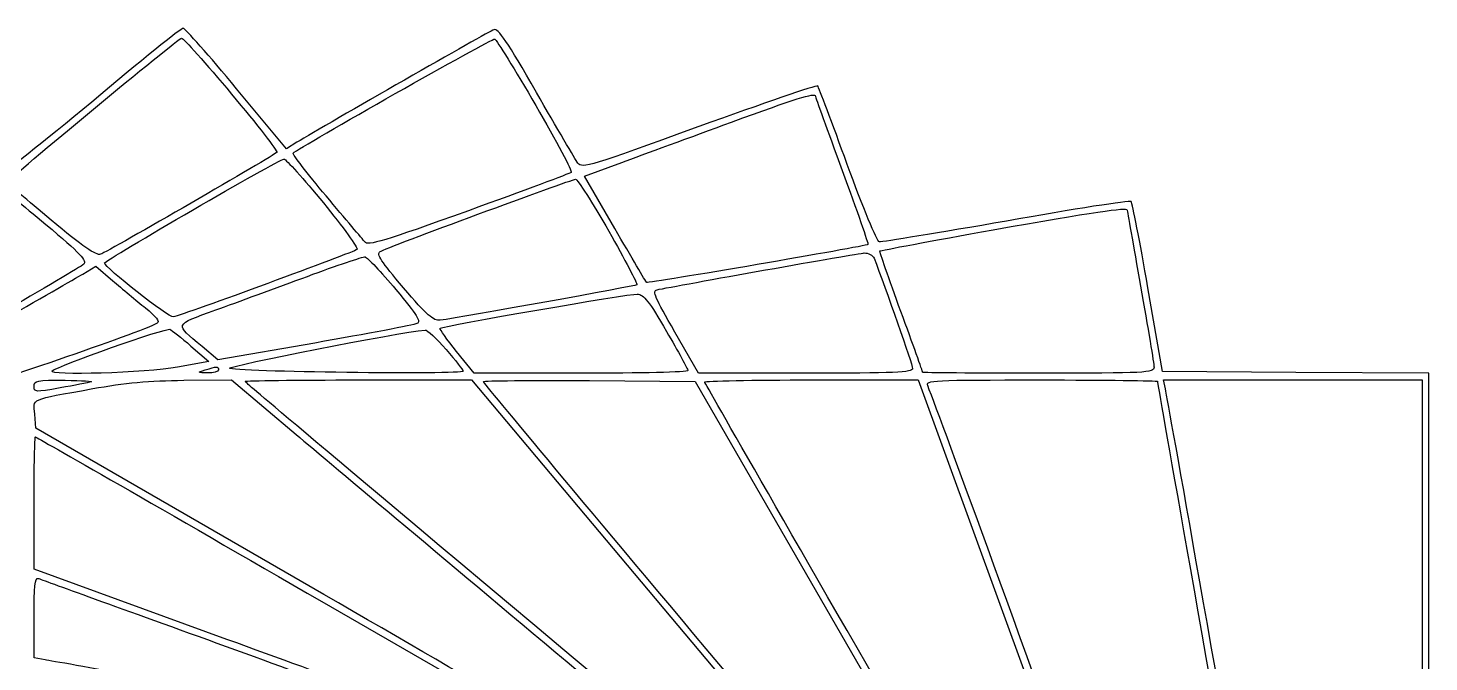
# Model space of a CAD drawing. Extents: x 10 to 239, y 73 to 305.
# Drawn here: x 121.4 to 239.3, y 251.6 to 305 of the extents above; entities that cross this region are included whole.
import ezdxf

# ---------------------------------------------------------------- set-up
doc = ezdxf.new("R2010")
doc.units = 0
doc.layers.get('0').update_dxf_attribs({"linetype": 'CONTINUOUS'})

msp = doc.modelspace()

# ---------------------------------------------------------------- linework, layer by layer
at = {"color": 7}
for points in [[(144.046222, 295.387889), (143.171333, 294.851667), (138.966222, 299.903444)], [(126.774222, 298.774556), (126.774222, 298.774556)], [(138.542889, 299.451889), (138.542889, 299.451889)], [(164.140444, 298.492333), (164.140444, 298.492333)], [(187.677778, 299.282556), (187.677778, 299.282556)], [(170.800889, 288.134778), (168.260889, 292.537444), (171.393556, 293.694556)], [(146.275778, 290.279667), (146.275778, 290.279667)], [(213.924444, 289.687), (213.924444, 289.687)], [(122.907778, 288.473444), (122.907778, 288.473444)], [(170.292889, 287.909), (170.292889, 287.909)], [(192.616667, 285.623), (192.616667, 285.623)], [(126.012222, 284.296556), (127.112889, 284.945667), (128.552222, 283.732111)], [(152.371778, 282.998333), (152.371778, 282.998333)], [(184.15, 155.208111), (181.948667, 157.832778), (210.650667, 157.917444), (239.324444, 157.973889), (239.324444, 216.958333), (239.324444, 275.942778), (228.120222, 275.999222), (216.887778, 276.083889), (215.674222, 283.139444)], [(131.289778, 281.446111), (131.289778, 281.446111)], [(175.147111, 279.470556), (175.147111, 279.470556)], [(145.542, 278.482778), (137.385778, 277.071667), (136.059333, 278.200556)], [(186.859333, 275.942778), (177.856444, 275.942778), (175.852667, 279.414111)], [(135.128, 278.228778), (136.623778, 276.930556), (133.999111, 276.450778)], [(135.128, 278.228778), (135.128, 278.228778)], [(156.605111, 277.946556), (156.605111, 277.946556)], [(167.978667, 275.942778), (158.975778, 275.942778), (157.48, 277.777222)], [(137.442222, 276.225), (137.442222, 276.225)], [(126.717778, 275.209), (126.717778, 275.209)], [(134.535333, 275.350111), (138.542889, 275.378333), (143.989778, 270.778111), (143.989778, 270.778111)], [(149.239111, 275.378333), (158.75, 275.378333), (179.634444, 250.486333), (179.634444, 250.486333)], [(168.656, 275.321889), (177.574222, 275.237222), (195.777556, 243.684778), (195.777556, 243.684778)], [(187.367333, 275.378333), (196.342, 275.378333), (209.973333, 237.927444), (209.973333, 237.927444)], [(216.464444, 275.265444), (216.464444, 275.265444)], [(217.141778, 274.616333), (216.972444, 275.378333), (227.866222, 275.378333), (238.76, 275.378333), (238.76, 216.958333), (238.76, 216.958333)], [(146.304, 257.316111), (122.061111, 271.314333), (121.976444, 272.499667)], [(138.147778, 253.534333), (121.92, 259.432778), (121.92, 265.020778)], [(146.134667, 256.723444), (170.123556, 242.894556), (166.849778, 237.193667)], [(146.134667, 256.723444), (146.134667, 256.723444)], [(122.851333, 251.812778), (121.92, 251.982111), (121.92, 255.397)], [(138.091333, 252.941667), (138.091333, 252.941667)]]:
    msp.add_lwpolyline(points, dxfattribs=at)
for points in [[(134.478889, 304.983444), (134.309556, 305.011667), (130.838222, 302.217667), (126.774222, 298.774556)], [(138.966222, 299.903444), (136.652, 302.697444), (134.62, 304.983444), (134.478889, 304.983444)], [(160.612667, 304.870556), (160.217556, 304.729444), (146.473333, 296.855444), (144.046222, 295.387889)], [(164.196889, 299.593), (161.769778, 303.854556), (160.979556, 305.011667), (160.612667, 304.870556)], [(119.690444, 292.029444), (119.690444, 292.255222), (134.083778, 304.165), (134.337778, 304.165)], [(134.337778, 304.165), (134.478889, 304.165), (136.369778, 302.048333), (138.542889, 299.451889)], [(143.735778, 294.484778), (144.215556, 294.936333), (160.471556, 304.165), (160.697333, 304.080333)], [(160.697333, 304.080333), (160.838444, 304.023889), (162.390667, 301.512111), (164.140444, 298.492333)], [(167.696444, 293.638111), (167.498889, 293.920333), (165.918444, 296.601444), (164.196889, 299.593)], [(187.875333, 300.129222), (187.790667, 300.213889), (183.275111, 298.661667), (177.884667, 296.714333)], [(180.622222, 297.081222), (185.984444, 299.056778), (187.677778, 299.593), (187.677778, 299.282556)], [(190.358889, 293.525222), (189.088889, 297.053), (187.96, 300.044556), (187.875333, 300.129222)], [(126.774222, 298.774556), (122.682, 295.359667), (119.182444, 292.622111), (118.984889, 292.678556)], [(138.542889, 299.451889), (140.716, 296.855444), (142.437556, 294.654111), (142.352889, 294.541222)], [(164.140444, 298.492333), (165.890222, 295.472556), (167.244889, 292.932556), (167.132, 292.847889)], [(187.677778, 299.282556), (187.677778, 299.226111), (188.693778, 296.403889), (189.935556, 293.017222)], [(177.884667, 296.714333), (168.684222, 293.355889), (168.063333, 293.158333), (167.696444, 293.638111)], [(171.393556, 293.694556), (173.143333, 294.343667), (177.292, 295.867667), (180.622222, 297.081222)], [(142.352889, 294.541222), (142.211778, 294.315444), (128.241778, 286.243889), (127.508, 285.961667)], [(127.846667, 285.227889), (127.874889, 285.453667), (142.578667, 293.976778), (142.945556, 293.976778)], [(142.945556, 293.976778), (143.114889, 293.976778), (144.610667, 292.311667), (146.275778, 290.279667)], [(146.501556, 290.872333), (144.921111, 292.763222), (143.651111, 294.400111), (143.735778, 294.484778)], [(167.132, 292.847889), (167.019111, 292.763222), (163.124444, 291.323889), (158.496, 289.630556)], [(189.935556, 293.017222), (191.177333, 289.630556), (192.165111, 286.808333), (192.108667, 286.780111)], [(193.068222, 287.005889), (192.870667, 287.062333), (191.685333, 289.856333), (190.358889, 293.525222)], [(119.154222, 291.465), (119.238889, 291.465), (120.960444, 290.110333), (122.907778, 288.473444)], [(123.359333, 288.840333), (121.327333, 290.505444), (119.690444, 291.944778), (119.690444, 292.029444)], [(151.045333, 286.187444), (151.496889, 286.497889), (167.075556, 292.227), (167.498889, 292.283444)], [(167.498889, 292.283444), (167.668222, 292.283444), (168.91, 290.307889), (170.292889, 287.909)], [(146.275778, 290.279667), (147.940889, 288.247667), (149.210889, 286.469667), (149.098, 286.356778)], [(149.747111, 287.005889), (149.577778, 287.231667), (148.110222, 288.953222), (146.501556, 290.872333)], [(214.263111, 290.392556), (214.150222, 290.505444), (209.437111, 289.771667), (203.764444, 288.755667)], [(215.674222, 283.139444), (214.996889, 287.034111), (214.347778, 290.279667), (214.263111, 290.392556)], [(158.496, 289.630556), (151.355778, 287.062333), (150.001111, 286.639), (149.747111, 287.005889)], [(202.635556, 288.021889), (211.074, 289.517667), (213.924444, 289.941), (213.924444, 289.687)], [(213.924444, 289.687), (213.924444, 289.658778), (214.432444, 286.751889), (215.053333, 283.280556)], [(122.907778, 288.473444), (125.842889, 286.018111), (126.407333, 285.397222), (126.096889, 285.115)], [(127.508, 285.961667), (127.169333, 285.820556), (125.984, 286.639), (123.359333, 288.840333)], [(170.292889, 287.909), (171.647556, 285.510111), (172.72, 283.478111), (172.663556, 283.393444)], [(173.482, 283.591), (173.397333, 283.647444), (172.212, 285.707667), (170.800889, 288.134778)], [(203.764444, 288.755667), (198.091778, 287.767889), (193.294, 286.977667), (193.068222, 287.005889)], [(193.096444, 286.243889), (193.152889, 286.272111), (197.442667, 287.090556), (202.635556, 288.021889)], [(192.108667, 286.780111), (191.967556, 286.639), (173.566667, 283.478111), (173.482, 283.591)], [(149.098, 286.356778), (148.872222, 286.159222), (134.478889, 280.853444), (133.660444, 280.684111)], [(144.921111, 284.099), (147.404667, 285.030333), (149.606, 285.764111), (149.775333, 285.735889)], [(149.775333, 285.735889), (149.972889, 285.707667), (151.13, 284.465889), (152.371778, 282.998333)], [(153.020889, 283.139444), (151.13, 285.340778), (150.706667, 285.989889), (151.045333, 286.187444)], [(174.356889, 282.970111), (175.909111, 283.308778), (191.318444, 286.046333), (191.798222, 286.074556)], [(191.798222, 286.074556), (192.136889, 286.074556), (192.503778, 285.877), (192.616667, 285.623)], [(192.616667, 285.623), (193.576222, 283.167667), (195.862222, 276.648333), (195.862222, 276.337889)], [(194.874444, 281.135667), (193.858444, 283.929667), (193.068222, 286.215667), (193.096444, 286.243889)], [(126.096889, 285.115), (125.73, 284.776333), (112.437333, 277.071667), (112.211556, 277.071667)], [(118.843778, 280.176111), (122.174, 282.067), (125.391333, 283.929667), (126.012222, 284.296556)], [(133.660444, 280.684111), (133.265333, 280.599444), (127.846667, 284.861), (127.846667, 285.227889)], [(128.552222, 283.732111), (129.314222, 283.083), (130.556, 282.038778), (131.289778, 281.446111)], [(137.216444, 281.276778), (138.966222, 281.897667), (142.437556, 283.195889), (144.921111, 284.099)], [(152.371778, 282.998333), (154.206222, 280.797), (154.516667, 280.289), (154.149778, 280.119667)], [(156.097111, 280.401889), (155.532667, 280.345444), (154.996444, 280.797), (153.020889, 283.139444)], [(172.663556, 283.393444), (172.550667, 283.280556), (158.044444, 280.684111), (156.097111, 280.401889)], [(215.053333, 283.280556), (215.674222, 279.781), (216.182222, 276.704778), (216.182222, 276.450778)], [(156.097111, 279.724556), (156.322889, 279.922111), (172.042667, 282.659667), (172.691778, 282.603222)], [(172.691778, 282.603222), (173.228, 282.575), (173.707778, 281.982333), (175.147111, 279.470556)], [(175.852667, 279.414111), (174.187556, 282.292778), (173.933556, 282.885444), (174.356889, 282.970111)], [(131.289778, 281.446111), (132.192889, 280.712333), (132.531556, 280.289), (132.277556, 280.147889)], [(136.059333, 278.200556), (133.716889, 280.119667), (133.660444, 279.978556), (137.216444, 281.276778)], [(196.708889, 276.027444), (196.708889, 276.083889), (195.890444, 278.369889), (194.874444, 281.135667)], [(132.277556, 280.147889), (130.894667, 279.385889), (116.755333, 274.531667), (116.360222, 274.644556)], [(123.444, 276.140333), (123.810889, 276.535444), (133.067778, 279.809222), (133.35, 279.639889)], [(133.35, 279.639889), (133.519333, 279.583444), (134.309556, 278.934333), (135.128, 278.228778)], [(138.373556, 276.366111), (138.317111, 276.563667), (152.512889, 279.357667), (154.827111, 279.583444)], [(154.149778, 280.119667), (153.867556, 280.006778), (150.001111, 279.273), (145.542, 278.482778)], [(154.827111, 279.583444), (154.996444, 279.611667), (155.786667, 278.849667), (156.605111, 277.946556)], [(157.48, 277.777222), (156.661556, 278.793222), (156.040667, 279.668111), (156.097111, 279.724556)], [(175.147111, 279.470556), (176.134889, 277.777222), (176.953333, 276.281444), (176.953333, 276.168556)], [(156.605111, 277.946556), (157.395333, 277.015222), (158.044444, 276.196778), (158.044444, 276.112111)], [(133.999111, 276.450778), (131.374444, 275.971), (123.020667, 275.717), (123.444, 276.140333)], [(136.539111, 275.971), (135.664222, 275.999222), (135.636, 275.999222), (136.313333, 276.225)], [(136.313333, 276.225), (137.301111, 276.535444), (137.442222, 276.535444), (137.442222, 276.225)], [(137.442222, 276.225), (137.442222, 276.083889), (137.018889, 275.942778), (136.539111, 275.971)], [(158.044444, 276.112111), (158.044444, 275.801667), (138.486444, 276.055667), (138.373556, 276.366111)], [(176.953333, 276.168556), (176.953333, 276.027444), (172.917556, 275.942778), (167.978667, 275.942778)], [(195.862222, 276.337889), (195.862222, 275.999222), (194.338222, 275.942778), (186.859333, 275.942778)], [(206.445556, 275.942778), (201.083333, 275.942778), (196.708889, 275.971), (196.708889, 276.027444)], [(216.182222, 276.450778), (216.182222, 275.971), (215.533111, 275.942778), (206.445556, 275.942778)], [(121.92, 274.842111), (121.92, 275.321889), (122.145778, 275.378333), (124.544667, 275.350111)], [(124.121333, 274.701), (122.004667, 274.334111), (121.92, 274.334111), (121.92, 274.842111)], [(126.717778, 275.209), (126.492, 275.152556), (125.306667, 274.926778), (124.121333, 274.701)], [(124.544667, 275.350111), (125.955778, 275.321889), (126.943556, 275.265444), (126.717778, 275.209)], [(126.858889, 274.644556), (129.511778, 275.124333), (131.656667, 275.321889), (134.535333, 275.350111)], [(139.7, 275.265444), (139.7, 275.321889), (143.989778, 275.378333), (149.239111, 275.378333)], [(166.426444, 252.715889), (140.518444, 274.475222), (139.7, 275.152556), (139.7, 275.265444)], [(159.737778, 275.237222), (159.737778, 275.321889), (163.745333, 275.350111), (168.656, 275.321889)], [(180.622222, 250.204111), (169.135778, 263.891889), (159.737778, 275.152556), (159.737778, 275.237222)], [(178.364444, 275.209), (178.364444, 275.293667), (182.400222, 275.378333), (187.367333, 275.378333)], [(196.596, 243.430778), (186.577111, 260.815667), (178.364444, 275.124333), (178.364444, 275.209)], [(197.132222, 274.898556), (196.934667, 275.350111), (197.499111, 275.378333), (206.699556, 275.378333)], [(225.608444, 195.819889), (225.777778, 195.961), (199.728667, 268.322778), (197.132222, 274.898556)], [(206.699556, 275.378333), (212.061778, 275.378333), (216.464444, 275.321889), (216.464444, 275.265444)], [(216.464444, 275.265444), (216.464444, 275.209), (220.274444, 253.562556), (224.931111, 227.146556)], [(121.976444, 272.499667), (121.863556, 273.854333), (121.440222, 273.656778), (126.858889, 274.644556)], [(234.103333, 177.785889), (234.188, 177.870556), (217.706222, 271.963444), (217.141778, 274.616333)], [(121.92, 265.020778), (121.92, 268.068778), (121.976444, 270.580556), (122.032889, 270.580556)], [(122.032889, 270.580556), (122.089333, 270.580556), (132.954889, 264.343444), (146.134667, 256.723444)], [(143.989778, 270.778111), (146.981333, 268.266333), (157.649333, 259.291667), (167.724667, 250.853222)], [(121.92, 255.397), (121.92, 257.993444), (122.004667, 258.755444), (122.286889, 258.670778)], [(122.286889, 258.670778), (122.456222, 258.586111), (129.568222, 256.017889), (138.091333, 252.941667)], [(170.659778, 243.035667), (170.603333, 243.205), (159.653111, 249.611444), (146.304, 257.316111)], [(154.375556, 247.579444), (154.375556, 247.607667), (147.066, 250.288778), (138.147778, 253.534333)], [(138.091333, 252.941667), (146.586222, 249.865444), (153.528889, 247.240778), (153.528889, 247.099667)], [(186.633556, 235.669667), (186.577111, 235.782556), (177.461333, 243.459), (166.426444, 252.715889)], [(130.584222, 250.429889), (126.830667, 251.107222), (123.331111, 251.728111), (122.851333, 251.812778)]]:
    msp.add_open_spline(points, degree=3, dxfattribs=at)

doc.saveas('drawing.dxf')
